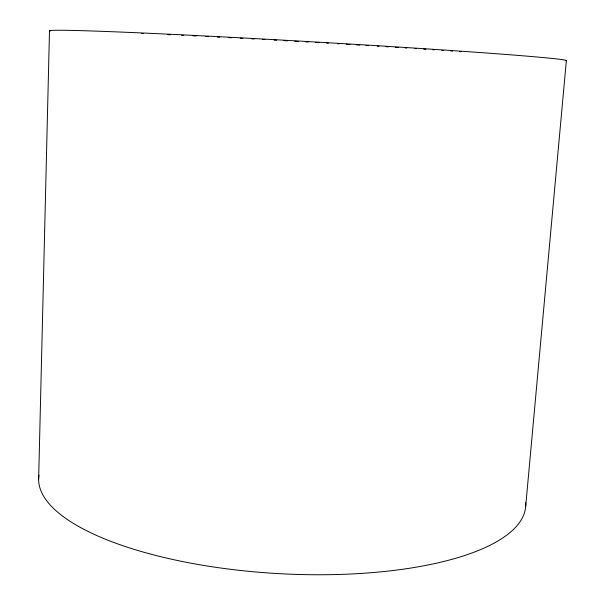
<?xml version="1.0" encoding="UTF-8"?>
<svg xmlns="http://www.w3.org/2000/svg" width="605" height="605" viewBox="0 0 605 605"><rect width="100%" height="100%" fill="white"/><g stroke="black" fill="none" stroke-linecap="round" stroke-linejoin="round"><path stroke-width="0.91" d="M38.644 479.13L49.497 30.794M525.662 506.589L566.356 60.629M50.223 31.173A258.864 4.144 3.3 0 1 305.033 41.397A258.864 4.144 3.3 0 1 566 60.81M141.676 33.494A239.83 3.827 3.3 0 1 143.249 33.555M167.706 34.644A239.83 3.827 3.3 0 1 170.406 34.772M181.5 35.294A239.83 3.827 3.3 0 1 183.769 35.4M193.033 35.846A239.83 3.827 3.3 0 1 196.179 36.005M205.791 36.481A239.83 3.827 3.3 0 1 208.233 36.602M217.301 37.064A239.83 3.827 3.3 0 1 219.804 37.192M228.244 37.623A239.83 3.827 3.3 0 1 231.654 37.805M240.276 38.259A239.83 3.827 3.3 0 1 242.885 38.395M251.642 38.864A239.83 3.827 3.3 0 1 254.289 39.007M262.283 39.438A239.83 3.827 3.3 0 1 264.96 39.59M273.921 40.081A239.83 3.827 3.3 0 1 276.621 40.233M283.851 40.633A239.83 3.827 3.3 0 1 287.473 40.837M294.733 41.246A239.83 3.827 3.3 0 1 298.371 41.45M305.654 41.874A239.83 3.827 3.3 0 1 308.384 42.025M315.666 42.448A239.83 3.827 3.3 0 1 319.304 42.66M326.571 43.091A239.83 3.827 3.3 0 1 328.386 43.197M337.431 43.734A239.83 3.827 3.3 0 1 339.239 43.84M346.431 44.271A239.83 3.827 3.3 0 1 350.008 44.49M356.247 44.868A239.83 3.827 3.3 0 1 359.801 45.08M365.972 45.458A239.83 3.827 3.3 0 1 368.611 45.625M377.316 46.169A239.83 3.827 3.3 0 1 379.048 46.275M385.914 46.706A239.83 3.827 3.3 0 1 388.47 46.865M395.216 47.296A239.83 3.827 3.3 0 1 398.559 47.508M405.176 47.939A239.83 3.827 3.3 0 1 406.817 48.045M414.909 48.574A239.83 3.827 3.3 0 1 416.505 48.68M423.613 49.149A239.83 3.827 3.3 0 1 425.95 49.3M432.855 49.769A239.83 3.827 3.3 0 1 434.367 49.867M441.809 50.374A239.83 3.827 3.3 0 1 443.639 50.502M450.823 50.994A239.83 3.827 3.3 0 1 452.585 51.122M459.498 51.606A239.83 3.827 3.3 0 1 461.192 51.728M525.7 502.672A243.913 81.773 3.3 0 1 278.398 573.608A243.913 81.773 3.3 0 1 38.97 475.22"/></g></svg>
